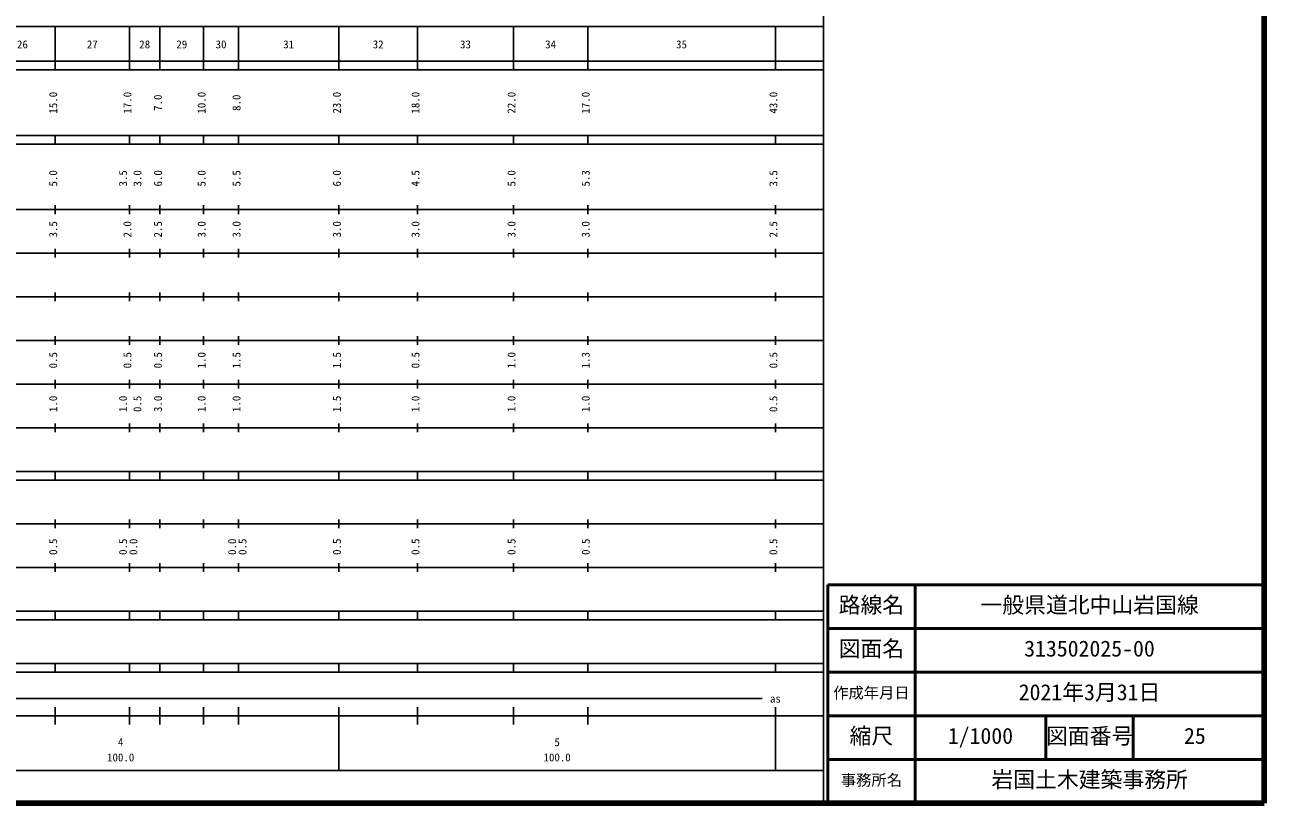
# Model space of a CAD drawing. Units: millimetres on the paper, enlarged 1000 times. Extents: x 40000 to 680000, y 20000 to 380000.
# Drawn here: x 396031 to 680000, y 20000 to 198357 of the extents above; entities that cross this region are included whole.
import ezdxf
from ezdxf.enums import TextEntityAlignment as Align

# ---------------------------------------------------------------- set-up
doc = ezdxf.new("R2010")
doc.units = ezdxf.units.MM
doc.header["$LTSCALE"] = 1000
for name, color, linetype, lineweight in [('M-TTL', 2, 'Continuous', 140), ('M-TTL-BAND', 7, 'Continuous', 25), ('M-TTL-FRAM', 2, 'Continuous', 50), ('M-TTL-LINE', 7, 'Continuous', 50), ('M-TTL-TXT', 7, 'Continuous', 13)]:
    doc.layers.add(name, color=color, linetype=linetype, lineweight=lineweight)
doc.styles.add('ＭＳ ゴシック', font='')
doc.styles.get('ＭＳ ゴシック').set_extended_font_data('MS Gothic')

msp = doc.modelspace()

# ---------------------------------------------------------------- linework, layer by layer
at = {"layer": 'M-TTL'}
for p, q in [((680000, 20000), (680000, 380000)), ((40000, 20000), (680000, 20000))]:
    msp.add_line(p, q, dxfattribs=at)
at = {"layer": 'M-TTL-BAND'}
for p, q in [((579000, 20000), (579000, 370000)), ((68000, 198000), (579000, 198000)), ((403000, 188000), (403000, 198000)), ((420000, 188000), (420000, 198000)), ((427000, 188000), (427000, 198000)), ((437000, 188000), (437000, 198000)), ((445000, 188000), (445000, 198000)), ((468000, 188000), (468000, 198000)), ((486000, 188000), (486000, 198000)), ((508000, 188000), (508000, 198000)), ((525000, 188000), (525000, 198000)), ((568000, 188000), (568000, 198000)), ((40000, 190000), (579000, 190000)), ((40000, 188000), (579000, 188000)), ((40000, 173000), (579000, 173000)), ((40000, 171000), (579000, 171000)), ((403000, 171000), (403000, 173000)), ((420000, 171000), (420000, 173000)), ((427000, 171000), (427000, 173000)), ((437000, 171000), (437000, 173000)), ((445000, 171000), (445000, 173000)), ((468000, 171000), (468000, 173000)), ((486000, 171000), (486000, 173000)), ((508000, 171000), (508000, 173000)), ((525000, 171000), (525000, 173000)), ((568000, 171000), (568000, 173000)), ((403000, 155000), (403000, 157000)), ((420000, 155000), (420000, 157000)), ((427000, 155000), (427000, 157000)), ((437000, 155000), (437000, 157000)), ((445000, 155000), (445000, 157000)), ((468000, 155000), (468000, 157000)), ((486000, 155000), (486000, 157000)), ((508000, 155000), (508000, 157000)), ((525000, 155000), (525000, 157000)), ((568000, 155000), (568000, 157000)), ((40000, 156000), (579000, 156000)), ((46000, 146000), (579000, 146000)), ((403000, 145000), (403000, 147000)), ((420000, 145000), (420000, 147000)), ((427000, 145000), (427000, 147000)), ((437000, 145000), (437000, 147000)), ((445000, 145000), (445000, 147000)), ((468000, 145000), (468000, 147000)), ((486000, 145000), (486000, 147000)), ((508000, 145000), (508000, 147000)), ((525000, 145000), (525000, 147000)), ((568000, 145000), (568000, 147000)), ((403000, 135000), (403000, 137000)), ((420000, 135000), (420000, 137000)), ((427000, 135000), (427000, 137000)), ((437000, 135000), (437000, 137000)), ((445000, 135000), (445000, 137000)), ((468000, 135000), (468000, 137000)), ((486000, 135000), (486000, 137000)), ((508000, 135000), (508000, 137000)), ((525000, 135000), (525000, 137000)), ((568000, 135000), (568000, 137000)), ((52000, 136000), (579000, 136000)), ((46000, 126000), (579000, 126000)), ((403000, 125000), (403000, 127000)), ((420000, 125000), (420000, 127000)), ((427000, 125000), (427000, 127000)), ((437000, 125000), (437000, 127000)), ((445000, 125000), (445000, 127000)), ((468000, 125000), (468000, 127000)), ((486000, 125000), (486000, 127000)), ((508000, 125000), (508000, 127000)), ((525000, 125000), (525000, 127000)), ((568000, 125000), (568000, 127000)), ((403000, 115000), (403000, 117000)), ((420000, 115000), (420000, 117000)), ((427000, 115000), (427000, 117000)), ((437000, 115000), (437000, 117000)), ((445000, 115000), (445000, 117000)), ((468000, 115000), (468000, 117000)), ((486000, 115000), (486000, 117000)), ((508000, 115000), (508000, 117000)), ((525000, 115000), (525000, 117000)), ((568000, 115000), (568000, 117000)), ((52000, 116000), (579000, 116000)), ((46000, 106000), (579000, 106000)), ((403000, 105000), (403000, 107000)), ((420000, 105000), (420000, 107000)), ((427000, 105000), (427000, 107000)), ((437000, 105000), (437000, 107000)), ((445000, 105000), (445000, 107000)), ((468000, 105000), (468000, 107000)), ((486000, 105000), (486000, 107000)), ((508000, 105000), (508000, 107000)), ((525000, 105000), (525000, 107000)), ((568000, 105000), (568000, 107000)), ((40000, 96000), (579000, 96000)), ((40000, 94000), (579000, 94000)), ((403000, 94000), (403000, 96000)), ((420000, 94000), (420000, 96000)), ((427000, 94000), (427000, 96000)), ((437000, 94000), (437000, 96000)), ((445000, 94000), (445000, 96000)), ((468000, 94000), (468000, 96000)), ((486000, 94000), (486000, 96000)), ((508000, 94000), (508000, 96000)), ((525000, 94000), (525000, 96000)), ((568000, 94000), (568000, 96000)), ((49000, 84000), (579000, 84000)), ((403000, 83000), (403000, 85000)), ((420000, 83000), (420000, 85000)), ((427000, 83000), (427000, 85000)), ((437000, 83000), (437000, 85000)), ((445000, 83000), (445000, 85000)), ((468000, 83000), (468000, 85000)), ((486000, 83000), (486000, 85000)), ((508000, 83000), (508000, 85000)), ((525000, 83000), (525000, 85000)), ((568000, 83000), (568000, 85000)), ((40000, 74000), (579000, 74000)), ((403000, 73000), (403000, 75000)), ((420000, 73000), (420000, 75000)), ((427000, 73000), (427000, 75000)), ((437000, 73000), (437000, 75000)), ((445000, 73000), (445000, 75000)), ((468000, 73000), (468000, 75000)), ((486000, 73000), (486000, 75000)), ((508000, 73000), (508000, 75000)), ((525000, 73000), (525000, 75000)), ((568000, 73000), (568000, 75000)), ((40000, 64000), (579000, 64000)), ((403000, 62000), (403000, 64000)), ((420000, 62000), (420000, 64000)), ((427000, 62000), (427000, 64000)), ((437000, 62000), (437000, 64000)), ((445000, 62000), (445000, 64000)), ((468000, 62000), (468000, 64000)), ((486000, 62000), (486000, 64000)), ((508000, 62000), (508000, 64000)), ((525000, 62000), (525000, 64000)), ((568000, 62000), (568000, 64000)), ((40000, 62000), (579000, 62000)), ((40000, 52000), (579000, 52000)), ((403000, 50000), (403000, 52000)), ((420000, 50000), (420000, 52000)), ((427000, 50000), (427000, 52000)), ((437000, 50000), (437000, 52000)), ((445000, 50000), (445000, 52000)), ((468000, 50000), (468000, 52000)), ((486000, 50000), (486000, 52000)), ((508000, 50000), (508000, 52000)), ((525000, 50000), (525000, 52000)), ((568000, 50000), (568000, 52000)), ((40000, 50000), (579000, 50000)), ((71000, 44000), (565000, 44000)), ((40000, 40000), (579000, 40000)), ((403000, 38000), (403000, 42000)), ((420000, 38000), (420000, 42000)), ((427000, 38000), (427000, 42000)), ((437000, 38000), (437000, 42000)), ((445000, 38000), (445000, 42000)), ((468000, 27500), (468000, 42000)), ((486000, 38000), (486000, 42000)), ((508000, 38000), (508000, 42000)), ((525000, 38000), (525000, 42000)), ((568000, 27500), (568000, 42000)), ((68000, 27500), (579000, 27500))]:
    msp.add_line(p, q, dxfattribs=at)
at = {"layer": 'M-TTL-FRAM'}
for p, q in [((680000, 70000), (580000, 70000)), ((580000, 70000), (580000, 20000))]:
    msp.add_line(p, q, dxfattribs=at)
at = {"layer": 'M-TTL-LINE'}
for p, q in [((600000, 70000), (600000, 20000)), ((680000, 60000), (580000, 60000)), ((680000, 50000), (580000, 50000)), ((680000, 40000), (580000, 40000)), ((630000, 40000), (630000, 30000)), ((650000, 40000), (650000, 30000)), ((680000, 30000), (580000, 30000))]:
    msp.add_line(p, q, dxfattribs=at)

# ---------------------------------------------------------------- texts
at = {"layer": 'M-TTL-BAND', "style": 'ＭＳ ゴシック'}
for s, p in [('26', (395500, 192405)), ('27', (411500, 192405)), ('28', (423500, 192405)), ('29', (432000, 192405)), ('30', (441000, 192405)), ('31', (456500, 192405)), ('32', (477000, 192405)), ('33', (497000, 192405)), ('34', (516500, 192405)), ('35', (546500, 192405)), ('as', (568000, 42500)), ('4', (418000, 32523)), ('5', (518000, 32523)), ('100.0', (418000, 29033)), ('100.0', (518000, 29033))]:
    msp.add_text(s, height=1833, dxfattribs=at).set_placement(p, align=Align.BOTTOM_CENTER)
for s, p in [('15.0', (404000, 180500)), ('17.0', (421000, 180500)), ('7.0', (428000, 180500)), ('10.0', (438000, 180500)), ('8.0', (446000, 180500)), ('23.0', (469000, 180500)), ('18.0', (487000, 180500)), ('22.0', (509000, 180500)), ('17.0', (526000, 180500)), ('43.0', (569000, 180500)), ('5.0', (404000, 163174)), ('3.5', (420000, 163174)), ('3.0', (423296, 163174)), ('6.0', (428000, 163174)), ('5.0', (438000, 163174)), ('5.5', (446000, 163174)), ('6.0', (469000, 163174)), ('4.5', (487000, 163174)), ('5.0', (509000, 163174)), ('5.3', (526000, 163174)), ('3.5', (569000, 163174)), ('3.5', (404000, 151500)), ('2.0', (421000, 151500)), ('2.5', (428000, 151500)), ('3.0', (438000, 151500)), ('3.0', (446000, 151500)), ('3.0', (469000, 151500)), ('3.0', (487000, 151500)), ('3.0', (509000, 151500)), ('3.0', (526000, 151500)), ('2.5', (569000, 151500)), ('0.5', (404000, 121500)), ('0.5', (421000, 121500)), ('0.5', (428000, 121500)), ('1.0', (438000, 121500)), ('1.5', (446000, 121500)), ('1.5', (469000, 121500)), ('0.5', (487000, 121500)), ('1.0', (509000, 121500)), ('1.3', (526000, 121500)), ('0.5', (569000, 121500)), ('1.0', (404000, 111500)), ('1.0', (420000, 111500)), ('0.5', (423296, 111500)), ('3.0', (428000, 111500)), ('1.0', (438000, 111500)), ('1.0', (446000, 111500)), ('1.5', (469000, 111500)), ('1.0', (487000, 111500)), ('1.0', (509000, 111500)), ('1.0', (526000, 111500)), ('0.5', (569000, 111500)), ('0.5', (404000, 78764)), ('0.5', (420000, 78764)), ('0.0', (422370, 78764)), ('0.0', (445000, 78764)), ('0.5', (447370, 78764)), ('0.5', (469000, 78764)), ('0.5', (487000, 78764)), ('0.5', (509000, 78764)), ('0.5', (526000, 78764)), ('0.5', (569000, 78764))]:
    msp.add_text(s, height=1833, rotation=90, dxfattribs=at).set_placement(p, align=Align.BOTTOM_CENTER)
at = {"layer": 'M-TTL-LINE', "style": 'ＭＳ ゴシック'}
msp.add_text('図面番号', height=3666, dxfattribs=at).set_placement((630000, 32500), align=Align.BOTTOM_LEFT)
at = {"layer": 'M-TTL-TXT', "style": 'ＭＳ ゴシック'}
for s, height, p in [('路線名', 3666, (582500, 62500)), ('路線名', 3666, (582500, 62500)), ('一般県道北中山岩国線', 3666, (615000, 62500)), ('図面名', 3666, (582500, 52500)), ('図面名', 3666, (582500, 52500)), ('313502025-00', 3666, (625000, 52500)), ('作成年月日', 2566, (581250, 43250)), ('作成年月日', 2566, (581250, 43250)), ('2021年3月31日', 3666, (623750, 42500)), ('縮尺', 3666, (585000, 32500)), ('縮尺', 3666, (585000, 32500)), ('1/1000', 3666, (607500, 32500)), ('図面番号', 3666, (630000, 32500)), ('25', 3666, (661625, 32500)), ('事務所名', 2566, (583000, 23250)), ('事務所名', 2566, (583000, 23250)), ('岩国土木建築事務所', 3666, (617500, 22500))]:
    msp.add_text(s, height=height, dxfattribs=at).set_placement(p, align=Align.BOTTOM_LEFT)

doc.saveas('drawing.dxf')
